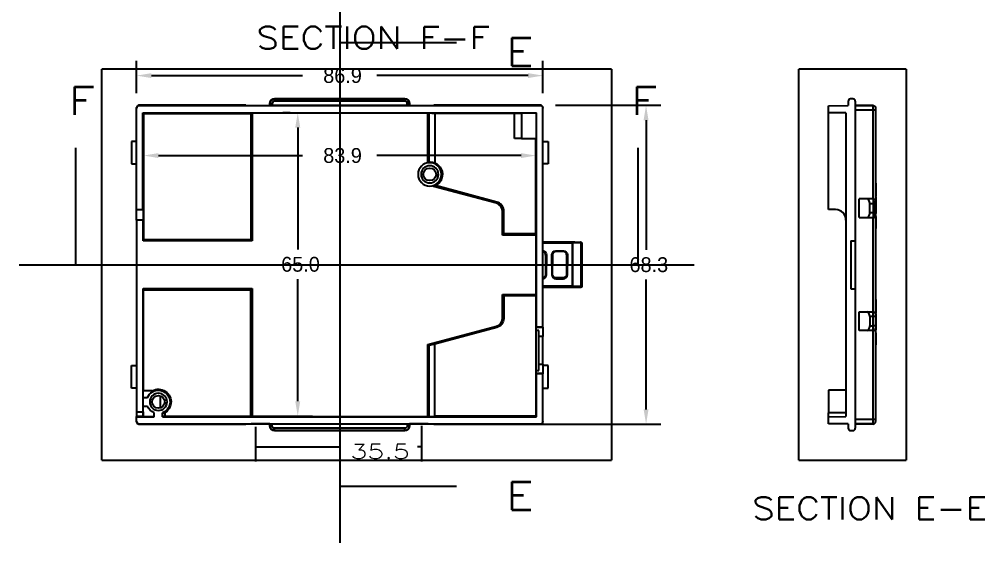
# Model space of a CAD drawing. Header units: inches. Extents: x 0 to 1189, y 0 to 841.
# Drawn here: x 686 to 892.5, y 575.8 to 687.9 of the extents above; entities that cross this region are included whole.
import ezdxf
from ezdxf.lldxf.tags import DXFTag

# ---------------------------------------------------------------- set-up
doc = ezdxf.new("R2010")
doc.units = ezdxf.units.IN
doc.header["$MEASUREMENT"] = 0
doc.layers.add('1', color=7, linetype='Continuous', true_color=0xffffff)
doc.styles.add('blockfont', font='simplex.shx', dxfattribs={"bigfont": 'bigfont'})
tags = doc.linetypes.add('PHANTOM', pattern=[2.5, 1.25, -0.25, 0.25, -0.25, 0.25, -0.25]).pattern_tags.tags
tags[14:15] = [DXFTag(74, 4), DXFTag(75, 0), DXFTag(340, '0'), DXFTag(46, 0.0), DXFTag(50, 0.0), DXFTag(44, 0.0), DXFTag(45, 0.0)]
tags[12:13] = [DXFTag(74, 4), DXFTag(75, 0), DXFTag(340, '0'), DXFTag(46, 0.0), DXFTag(50, 0.0), DXFTag(44, 0.0), DXFTag(45, 0.0)]
tags[10:11] = [DXFTag(74, 4), DXFTag(75, 0), DXFTag(340, '0'), DXFTag(46, 0.0), DXFTag(50, 0.0), DXFTag(44, 0.0), DXFTag(45, 0.0)]
tags[8:9] = [DXFTag(74, 4), DXFTag(75, 0), DXFTag(340, '0'), DXFTag(46, 0.0), DXFTag(50, 0.0), DXFTag(44, 0.0), DXFTag(45, 0.0)]
tags[6:7] = [DXFTag(74, 4), DXFTag(75, 0), DXFTag(340, '0'), DXFTag(46, 0.0), DXFTag(50, 0.0), DXFTag(44, 0.0), DXFTag(45, 0.0)]
tags[4:5] = [DXFTag(74, 4), DXFTag(75, 0), DXFTag(340, '0'), DXFTag(46, 0.0), DXFTag(50, 0.0), DXFTag(44, 0.0), DXFTag(45, 0.0)]
doc.dimstyles.get("Standard").update_dxf_attribs({"dimtxt": 0.18, "dimasz": 0.18, "dimexe": 0.18, "dimexo": 0.0625, "dimgap": 0.09, "dimtad": 0, "dimtih": 1, "dimtoh": 1, "dimdec": 4, "dimzin": 0, "dimdsep": 46, "dimtxsty": 'Standard', "dimcen": 0.09, "dimadec": 0, "dimazin": 0, "dimtfac": 1, "dimtdec": 4, "dimtofl": 0, "dimtmove": 0, "dimatfit": 3, "dimfxl": 0, "dimtolj": 1, "dimtzin": 0, "dimarcsym": 0})

# ---------------------------------------------------------------- blocks, each defined once
blk = doc.blocks.new('*D33')
at = {"layer": '1', "color": 7, "lineweight": -2}
for p, q in [((712.58, 657.41), (712.58, 661.88)), ((796.48, 660.29), (796.48, 661.88)), ((715.75, 658.7), (746.59, 658.7)), ((793.3, 658.7), (762.46, 658.7))]:
    blk.add_line(p, q, dxfattribs=at)
at = {"layer": '1', "color": 7}
for points in [[(715.75, 659.23), (715.75, 658.17), (712.58, 658.7)], [(793.3, 659.23), (793.3, 658.17), (796.48, 658.7)]]:
    blk.add_solid(points, dxfattribs=at)
at = {"layer": 'Defpoints', "color": 0}
for p in [(796.48, 658.7), (796.48, 658.7), (712.58, 655.82)]:
    blk.add_point(p, dxfattribs=at)
at = {"layer": '1', "color": 7, "insert": (754.53, 658.7), "char_height": 3.175, "attachment_point": 5}
blk.add_mtext('\\A1; 83.9 ', dxfattribs=at)
blk = doc.blocks.new('*D34')
at = {"layer": '1', "color": 7, "lineweight": -2}
for p, q in [((711.08, 672.03), (711.08, 678.99)), ((797.98, 672.03), (797.98, 678.99)), ((714.25, 675.82), (746.59, 675.82)), ((794.8, 675.82), (762.46, 675.82))]:
    blk.add_line(p, q, dxfattribs=at)
at = {"layer": '1', "color": 7}
for points in [[(714.25, 676.35), (714.25, 675.29), (711.08, 675.82)], [(794.8, 676.35), (794.8, 675.29), (797.98, 675.82)]]:
    blk.add_solid(points, dxfattribs=at)
at = {"layer": 'Defpoints', "color": 0}
for p in [(797.98, 675.82), (711.08, 670.45), (797.98, 670.45)]:
    blk.add_point(p, dxfattribs=at)
at = {"layer": '1', "color": 7, "insert": (754.53, 675.82), "char_height": 3.175, "attachment_point": 5}
blk.add_mtext('\\A1; 86.9 ', dxfattribs=at)
blk = doc.blocks.new('*D36')
at = {"layer": '1', "color": 7, "lineweight": -2}
for p, q in [((743.95, 667.88), (742.36, 667.88)), ((745.54, 664.71), (745.54, 638.58)), ((745.54, 606.11), (745.54, 632.23)), ((729.48, 602.93), (748.71, 602.93))]:
    blk.add_line(p, q, dxfattribs=at)
at = {"layer": '1', "color": 7}
for points in [[(745.01, 664.71), (746.07, 664.71), (745.54, 667.88)], [(745.01, 606.11), (746.07, 606.11), (745.54, 602.93)]]:
    blk.add_solid(points, dxfattribs=at)
at = {"layer": 'Defpoints', "color": 0}
for p in [(745.54, 667.88), (745.54, 667.88), (727.89, 602.93)]:
    blk.add_point(p, dxfattribs=at)
at = {"layer": '1', "color": 7, "insert": (745.54, 635.41), "char_height": 3.175, "attachment_point": 5}
blk.add_mtext('\\A1; 65.0 ', dxfattribs=at)
blk = doc.blocks.new('*D37')
at = {"layer": '1', "color": 7, "lineweight": -2}
for p, q in [((800.65, 669.46), (823.22, 669.46)), ((820.05, 666.28), (820.05, 638.51)), ((820.05, 604.38), (820.05, 632.16)), ((789.24, 601.21), (823.22, 601.21))]:
    blk.add_line(p, q, dxfattribs=at)
at = {"layer": '1', "color": 7}
for points in [[(819.52, 666.28), (820.58, 666.28), (820.05, 669.46)], [(819.52, 604.38), (820.58, 604.38), (820.05, 601.21)]]:
    blk.add_solid(points, dxfattribs=at)
at = {"layer": 'Defpoints', "color": 0}
for p in [(799.06, 669.46), (787.65, 601.21), (820.05, 601.21)]:
    blk.add_point(p, dxfattribs=at)
at = {"layer": '1', "color": 7, "insert": (820.05, 635.33), "char_height": 3.175, "attachment_point": 5}
blk.add_mtext('\\A1; 68.3 ', dxfattribs=at)

msp = doc.modelspace()

# ---------------------------------------------------------------- linework, layer by layer
at = {"layer": '1', "color": 43, "linetype": 'PHANTOM', "ltscale": 9.52}
msp.add_line((754.5273, 694.8326), (754.5273, 575.8326), dxfattribs=at)
at = {"layer": '1', "color": 43}
for p, q in [((779.5273, 682.8326), (754.5273, 682.8326)), ((697.9773, 660.3326), (697.9773, 635.3326)), ((818.3101, 660.3326), (818.3101, 635.3326)), ((779.5273, 587.8326), (754.5273, 587.8326))]:
    msp.add_line(p, q, dxfattribs=at)
at = {"layer": '1', "color": 251}
for p, q in [((812.6601, 677.1826), (703.6273, 677.1826)), ((703.6273, 593.4826), (703.6273, 677.1826)), ((812.6601, 677.1826), (812.6601, 593.4826)), ((875.6806, 677.1826), (852.7532, 677.1826)), ((852.7532, 593.4826), (852.7532, 677.1826)), ((875.6806, 677.1826), (875.6806, 593.4826)), ((703.6273, 593.4826), (812.6601, 593.4826)), ((852.7532, 593.4826), (875.6806, 593.4826))]:
    msp.add_line(p, q, dxfattribs=at)
at = {"layer": '1', "color": 163}
for p, q in [((734.4092, 669.4576), (711.5773, 669.4576)), ((711.5773, 669.4576), (711.5773, 669.3576)), ((797.4773, 669.3576), (711.5773, 669.3576)), ((734.4092, 669.4576), (735.6092, 669.412)), ((735.6092, 669.412), (739.5773, 669.412)), ((739.5773, 669.8326), (739.5773, 669.412)), ((739.5862, 669.8326), (739.5773, 669.8326)), ((739.5773, 669.412), (739.5862, 669.4067)), ((739.5862, 669.4067), (739.5862, 669.8326)), ((739.5862, 669.8326), (740.0861, 669.8326)), ((740.0861, 669.8326), (740.0861, 669.4015)), ((768.9685, 669.4015), (740.0861, 669.4015)), ((740.5773, 670.8237), (740.5773, 670.8326)), ((768.4773, 670.8326), (740.5773, 670.8326)), ((740.5773, 670.8237), (768.4773, 670.8237)), ((740.5773, 670.8237), (740.5773, 670.3238)), ((768.4773, 670.3238), (740.5773, 670.3238)), ((768.4773, 670.8237), (768.4773, 670.8326)), ((768.4773, 670.8237), (768.4773, 670.3238)), ((768.9685, 669.4015), (768.9685, 669.8326)), ((769.4684, 669.8326), (768.9685, 669.8326)), ((769.4684, 669.8326), (769.4773, 669.8326)), ((769.4684, 669.8326), (769.4684, 669.4067)), ((769.4684, 669.4067), (769.4773, 669.412)), ((769.4773, 669.412), (769.4773, 669.8326)), ((769.4773, 669.412), (773.0823, 669.412)), ((773.0823, 669.412), (773.4454, 669.412)), ((773.4454, 669.412), (774.6454, 669.4576)), ((797.4773, 669.4576), (774.6454, 669.4576)), ((797.4773, 669.3576), (797.4773, 669.4576)), ((859.1032, 669.3576), (863.3032, 669.4015)), ((859.1032, 667.8826), (859.1032, 669.3576)), ((863.3032, 670.3238), (863.3032, 669.4015)), ((864.3032, 670.8326), (863.7945, 670.8237)), ((864.8032, 670.3326), (864.8032, 640.4826)), ((864.8032, 669.412), (868.6532, 669.412)), ((868.6532, 669.4576), (864.8033, 669.4172)), ((711.0773, 668.8575), (711.0773, 668.9575)), ((711.0773, 647.1826), (711.0773, 668.8575)), ((712.4273, 667.8826), (796.6273, 667.8826)), ((712.4273, 667.8826), (712.5757, 667.7342)), ((712.4273, 647.1826), (712.4273, 667.8826)), ((712.5757, 667.7342), (735.4783, 667.7342)), ((712.5757, 667.7342), (712.5757, 640.7326)), ((735.5578, 667.8137), (735.4783, 667.7342)), ((735.4783, 667.7342), (735.4783, 640.7326)), ((735.5578, 640.6928), (735.5578, 667.8137)), ((735.8078, 667.818), (735.8078, 640.4428)), ((735.8078, 667.818), (773.3599, 667.818)), ((773.3599, 657.3501), (773.3599, 667.818)), ((773.6009, 667.8148), (773.6009, 657.3768)), ((773.6009, 667.8148), (774.8744, 667.7342)), ((774.8744, 667.7342), (774.8744, 657.1496)), ((791.9273, 667.7342), (774.8744, 667.7342)), ((791.9273, 662.3326), (791.9273, 667.7866)), ((793.4273, 667.8127), (793.4273, 662.3326)), ((796.5575, 667.8127), (793.4273, 667.8127)), ((796.6273, 667.8826), (796.5575, 667.8127)), ((796.5575, 667.8127), (796.5575, 662.3326)), ((796.6273, 621.9826), (796.6273, 667.8826)), ((797.9773, 668.9575), (797.9773, 668.8575)), ((797.9773, 621.9826), (797.9773, 668.8575)), ((859.1032, 647.1826), (859.1032, 667.8826)), ((862.8032, 667.818), (859.1032, 667.8826)), ((862.8032, 667.818), (862.8032, 602.8471)), ((868.6619, 668.412), (864.8032, 668.412)), ((869.1532, 668.412), (868.6619, 668.412)), ((868.6619, 649.4325), (868.6619, 668.412)), ((869.1532, 668.912), (869.1532, 668.412)), ((869.1532, 668.412), (869.1532, 648.9326)), ((711.0773, 661.7326), (709.9773, 661.7326)), ((709.9773, 661.7326), (709.9773, 656.9326)), ((793.4273, 662.3326), (791.9273, 662.3326)), ((793.4273, 662.3326), (796.5575, 662.3326)), ((796.479, 641.9576), (796.479, 662.3326)), ((797.9773, 661.7326), (799.0773, 661.7326)), ((799.0773, 661.7326), (799.0773, 656.9326)), ((709.9773, 656.9326), (711.0773, 656.9326)), ((799.0773, 656.9326), (797.9773, 656.9326)), ((869.1532, 652.773), (869.3032, 652.773)), ((869.3032, 651.7122), (869.3032, 652.773)), ((788.0456, 648.4817), (774.564, 652.0997)), ((774.9559, 652.2533), (788.1104, 648.7231)), ((788.1207, 648.7615), (775.0095, 652.2801)), ((869.1532, 651.7122), (869.3032, 651.7122)), ((869.1532, 650.9928), (869.3032, 650.9928)), ((869.3032, 650.9928), (869.3032, 651.7122)), ((869.3032, 649.932), (869.3032, 650.9928)), ((788.0456, 648.4817), (788.1104, 648.7231)), ((788.1207, 648.7615), (788.1104, 648.7231)), ((867.2414, 649.4326), (865.6435, 649.4326)), ((865.6435, 645.4326), (865.6435, 649.4326)), ((868.6532, 649.4326), (867.2414, 649.4326)), ((868.6532, 649.4326), (868.6532, 648.4326)), ((869.1532, 649.932), (869.3032, 649.932)), ((869.322, 649.7128), (869.1532, 649.7128)), ((869.1532, 649.2464), (869.3032, 649.2464)), ((869.1532, 648.4326), (869.1532, 648.9326)), ((869.3032, 649.3012), (869.3032, 649.318)), ((869.3032, 646.2789), (869.3032, 649.2464)), ((711.0773, 647.1826), (711.0773, 647.1566)), ((711.0773, 647.1826), (712.4273, 647.1826)), ((711.0773, 644.9069), (711.0773, 647.1566)), ((711.0773, 647.1566), (712.4533, 647.1566)), ((712.4533, 647.1566), (712.4273, 647.1826)), ((789.3126, 646.8298), (789.5626, 646.8298)), ((789.3126, 641.6678), (789.3126, 646.8298)), ((789.6023, 646.8298), (789.5626, 646.8298)), ((789.5626, 646.8298), (789.5626, 641.9178)), ((789.6023, 641.9576), (789.6023, 646.8298)), ((860.5925, 647.1566), (859.1032, 647.1826)), ((867.9032, 648.4326), (868.6532, 648.4326)), ((867.9032, 646.4326), (867.9032, 648.4326)), ((868.6532, 646.4326), (867.9032, 646.4326)), ((869.1532, 648.4326), (868.6532, 648.4326)), ((868.6532, 648.4326), (868.6532, 646.4326)), ((868.6532, 646.4326), (868.6532, 645.4326)), ((869.1532, 646.4326), (868.6532, 646.4326)), ((869.1532, 646.4326), (869.1532, 648.4326)), ((869.1532, 645.9326), (869.1532, 646.4326)), ((711.0773, 644.9069), (711.0773, 603.8298)), ((712.4919, 644.9069), (711.0773, 644.9069)), ((712.4919, 640.4428), (712.4919, 644.9069)), ((865.6435, 645.4326), (867.2414, 645.4326)), ((867.2414, 645.4326), (868.6532, 645.4326)), ((868.6619, 625.2325), (868.6619, 645.4326)), ((869.1532, 646.2789), (869.322, 646.2789)), ((869.1532, 646.2471), (869.3032, 646.2471)), ((869.1532, 645.9326), (869.1532, 624.7326)), ((869.1532, 645.686), (869.3032, 645.686)), ((869.1532, 644.968), (869.3032, 644.968)), ((869.3032, 644.968), (869.3032, 645.686)), ((869.1532, 643.0586), (869.3032, 643.0586)), ((869.1532, 642.9378), (869.322, 642.9378)), ((735.8078, 640.4428), (712.4919, 640.4428)), ((712.4962, 640.6928), (712.5757, 640.7326)), ((712.4962, 640.6928), (735.5578, 640.6928)), ((712.5757, 640.7326), (735.4783, 640.7326)), ((735.4783, 640.7326), (735.5578, 640.6928)), ((735.8078, 640.4428), (735.5578, 640.6928)), ((789.3126, 641.6678), (789.5626, 641.9178)), ((796.5627, 641.6678), (789.3126, 641.6678)), ((789.6023, 641.9576), (789.5626, 641.9178)), ((789.5626, 641.9178), (796.5584, 641.9178)), ((796.479, 641.9576), (789.6023, 641.9576)), ((796.479, 641.9576), (796.5584, 641.9178)), ((796.5627, 628.9973), (796.5627, 641.6678)), ((863.8532, 640.4826), (864.8032, 640.4826)), ((863.8532, 640.4826), (863.8532, 630.1826)), ((864.8032, 640.4826), (864.8032, 630.1826)), ((712.4919, 606.8826), (712.4919, 630.2223)), ((712.4919, 630.2223), (735.8078, 630.2223)), ((735.5578, 629.9723), (712.4962, 629.9723)), ((712.5757, 629.9326), (712.4962, 629.9723)), ((712.5757, 629.9326), (735.4783, 629.9326)), ((712.5757, 608.3326), (712.5757, 629.9326)), ((735.5578, 629.9723), (735.4783, 629.9326)), ((735.4783, 602.9309), (735.4783, 629.9326)), ((735.8078, 630.2223), (735.5578, 629.9723)), ((735.5578, 602.8514), (735.5578, 629.9723)), ((735.8078, 630.2223), (735.8078, 602.8471)), ((863.8532, 630.1826), (864.8032, 630.1826)), ((864.8032, 630.1826), (864.8032, 600.3326)), ((789.3126, 628.9973), (789.5626, 628.7473)), ((789.3126, 623.8353), (789.3126, 628.9973)), ((789.3126, 628.9973), (796.5627, 628.9973)), ((789.5626, 628.7473), (789.6023, 628.7076)), ((789.5626, 628.7473), (789.5626, 623.8353)), ((796.5584, 628.7473), (789.5626, 628.7473)), ((789.6023, 628.7076), (789.6023, 623.8353)), ((796.479, 628.7076), (789.6023, 628.7076)), ((796.5584, 628.7473), (796.479, 628.7076)), ((796.479, 628.7076), (796.479, 602.9309)), ((869.1532, 627.873), (869.3032, 627.873)), ((869.3032, 626.8122), (869.3032, 627.873)), ((869.1532, 626.8122), (869.3032, 626.8122)), ((869.1532, 626.0928), (869.3032, 626.0928)), ((869.3032, 626.0928), (869.3032, 626.8122)), ((869.3032, 625.032), (869.3032, 626.0928)), ((789.3126, 623.8353), (789.5626, 623.8353)), ((789.5626, 623.8353), (789.6023, 623.8353)), ((865.6435, 625.2326), (867.2414, 625.2326)), ((865.6435, 621.2326), (865.6435, 625.2326)), ((867.2414, 625.2326), (868.6532, 625.2326)), ((867.9032, 624.2326), (867.9032, 622.2326)), ((868.6532, 624.2326), (867.9032, 624.2326)), ((868.6532, 624.2326), (868.6532, 625.2326)), ((869.1532, 624.2326), (868.6532, 624.2326)), ((868.6532, 622.2326), (868.6532, 624.2326)), ((869.1532, 625.032), (869.3032, 625.032)), ((869.322, 624.8128), (869.1532, 624.8128)), ((869.1532, 624.7326), (869.1532, 624.2326)), ((869.1532, 624.3464), (869.3032, 624.3464)), ((869.1532, 624.2326), (869.1532, 622.2326)), ((869.3032, 624.4012), (869.3032, 624.418)), ((869.3032, 621.3789), (869.3032, 624.3464)), ((773.3599, 618.2423), (788.0456, 622.1835)), ((788.1104, 621.942), (773.6187, 618.0529)), ((788.1207, 621.9036), (774.8744, 618.3488)), ((788.0456, 622.1835), (788.1104, 621.942)), ((788.1104, 621.942), (788.1207, 621.9036)), ((796.5822, 621.9374), (796.6273, 621.9826)), ((796.5822, 621.9374), (797.9773, 621.9374)), ((797.9773, 621.9826), (796.6273, 621.9826)), ((797.9773, 621.9826), (797.9773, 621.9374)), ((797.9773, 621.9374), (797.9773, 619.9377)), ((867.9032, 622.2326), (868.6532, 622.2326)), ((869.1532, 622.2326), (868.6532, 622.2326)), ((868.6532, 621.2326), (868.6532, 622.2326)), ((869.1532, 622.2326), (869.1532, 621.7326)), ((869.1532, 621.7326), (869.1532, 602.2531)), ((797.0773, 621.2606), (796.5566, 621.2606)), ((796.5566, 612.7045), (796.5566, 621.2606)), ((797.0773, 612.7045), (797.0773, 621.2606)), ((797.9773, 619.9377), (797.0773, 619.9377)), ((797.9773, 614.0274), (797.9773, 619.9377)), ((867.2414, 621.2326), (865.6435, 621.2326)), ((868.6532, 621.2326), (867.2414, 621.2326)), ((868.6619, 602.2531), (868.6619, 621.2326)), ((869.1532, 621.3789), (869.322, 621.3789)), ((869.1532, 621.3471), (869.3032, 621.3471)), ((869.1532, 620.786), (869.3032, 620.786)), ((869.1532, 620.068), (869.3032, 620.068)), ((869.3032, 620.068), (869.3032, 620.786)), ((773.3599, 618.2423), (773.6009, 618.0575)), ((773.3599, 602.8471), (773.3599, 618.2423)), ((773.6009, 618.0575), (773.6009, 602.8503)), ((774.8744, 618.3488), (773.6187, 618.0529)), ((774.8744, 602.9309), (774.8744, 618.3488)), ((869.1532, 618.1586), (869.3032, 618.1586)), ((869.1532, 618.0378), (869.322, 618.0378)), ((709.9773, 613.7326), (711.0773, 613.7326)), ((709.9773, 608.9326), (709.9773, 613.7326)), ((797.0773, 614.0274), (797.9773, 614.0274)), ((797.9773, 614.0274), (797.9773, 612.0277)), ((799.0773, 613.7326), (797.9773, 613.7326)), ((799.0773, 608.9326), (799.0773, 613.7326)), ((796.5566, 612.7045), (797.0773, 612.7045)), ((797.9773, 612.0277), (796.5822, 612.0277)), ((796.6273, 611.9826), (796.5822, 612.0277)), ((797.9773, 611.9826), (796.6273, 611.9826)), ((796.6273, 602.7826), (796.6273, 611.9826)), ((797.9773, 612.0277), (797.9773, 611.9826)), ((797.9773, 601.8076), (797.9773, 611.9826)), ((711.0773, 608.9326), (709.9773, 608.9326)), ((714.3978, 608.3326), (712.4971, 608.3326)), ((712.4971, 606.8826), (712.4971, 608.3326)), ((716.1273, 607.2719), (716.1273, 604.6932)), ((797.9773, 608.9326), (799.0773, 608.9326)), ((859.1032, 608.4826), (859.1032, 603.6502)), ((862.8031, 608.4826), (859.1032, 608.4826)), ((712.4919, 605.0826), (712.4919, 606.8826)), ((712.4919, 606.8826), (713.3949, 606.8826)), ((712.4919, 603.8298), (712.4919, 605.0826)), ((712.4919, 605.0826), (713.3949, 605.0826)), ((712.4971, 602.8524), (712.4971, 605.0826)), ((711.0773, 604.8298), (711.0773, 602.83)), ((711.0773, 603.8298), (712.4919, 603.8298)), ((714.8273, 602.7826), (714.8273, 603.6502)), ((716.6273, 602.7826), (716.6273, 603.6502)), ((717.1273, 603.6739), (717.1273, 602.8786)), ((859.1032, 602.7826), (859.1032, 603.6502)), ((862.8031, 603.6502), (859.1032, 603.6502)), ((711.0773, 602.7826), (711.0773, 602.83)), ((712.4748, 602.83), (711.0773, 602.83)), ((711.0773, 601.8076), (711.0773, 602.7826)), ((711.0773, 602.7826), (714.8273, 602.7826)), ((711.0773, 601.7076), (711.0773, 601.8076)), ((711.5773, 601.3076), (797.4773, 601.3076)), ((711.5773, 601.3076), (711.5773, 601.2076)), ((711.5773, 601.2076), (734.4092, 601.2076)), ((712.4748, 602.83), (712.4971, 602.8524)), ((712.4971, 602.8524), (714.8273, 602.8524)), ((716.6273, 602.7826), (796.6273, 602.7826)), ((717.1273, 602.9309), (735.4783, 602.9309)), ((735.6092, 601.2531), (734.4092, 601.2076)), ((735.5578, 602.8514), (735.4783, 602.9309)), ((739.5773, 601.2531), (735.6092, 601.2531)), ((735.8078, 602.8471), (773.3599, 602.8471)), ((739.5862, 601.2584), (739.5773, 601.2531)), ((739.5773, 600.8326), (739.5773, 601.2531)), ((739.5862, 601.2584), (739.5862, 600.8326)), ((740.0861, 600.8326), (740.0861, 601.2636)), ((740.0861, 601.2636), (768.9685, 601.2636)), ((768.9685, 601.2636), (768.9685, 600.8326)), ((769.4684, 600.8326), (769.4684, 601.2584)), ((769.4773, 601.2531), (769.4684, 601.2584)), ((769.4773, 601.2531), (769.4773, 600.8326)), ((773.0823, 601.2531), (769.4773, 601.2531)), ((773.4454, 601.2531), (773.0823, 601.2531)), ((774.6454, 601.2076), (773.4454, 601.2531)), ((773.6009, 602.8503), (774.8744, 602.9309)), ((774.6454, 601.2076), (797.4773, 601.2076)), ((796.479, 602.9309), (774.8744, 602.9309)), ((796.6273, 602.7826), (796.479, 602.9309)), ((797.4773, 601.2076), (797.4773, 601.3076)), ((797.9773, 601.8076), (797.9773, 601.7076)), ((859.1032, 602.7826), (862.8032, 602.8471)), ((859.1032, 601.3076), (859.1032, 602.7826)), ((863.3032, 601.2636), (859.1032, 601.3076)), ((863.3032, 601.2636), (863.3032, 600.3414)), ((864.8032, 602.2531), (868.6619, 602.2531)), ((868.6532, 601.2531), (864.8032, 601.2531)), ((864.8033, 601.2479), (868.6532, 601.2076)), ((868.6532, 601.2531), (868.6532, 601.2076)), ((868.6619, 602.2531), (869.1532, 602.2531)), ((869.1532, 602.2531), (869.1532, 601.7531)), ((739.5862, 600.8326), (739.5773, 600.8326)), ((739.5862, 600.8326), (740.0861, 600.8326)), ((740.5773, 599.8414), (740.5773, 600.3414)), ((768.4773, 600.3414), (740.5773, 600.3414)), ((740.5773, 599.8414), (740.5773, 599.8326)), ((740.5773, 599.8414), (768.4773, 599.8414)), ((768.4773, 599.8326), (740.5773, 599.8326)), ((768.4773, 599.8414), (768.4773, 600.3414)), ((768.4773, 599.8414), (768.4773, 599.8326)), ((769.4684, 600.8326), (768.9685, 600.8326)), ((769.4684, 600.8326), (769.4773, 600.8326)), ((863.7945, 599.8414), (864.3032, 599.8326))]:
    msp.add_line(p, q, dxfattribs=at)
at = {"layer": '1', "color": 252}
for p, q in [((797.9771, 640.0995), (804.2329, 640.0995)), ((804.2329, 639.9497), (797.9771, 639.9497)), ((804.8343, 640.1576), (797.9772, 640.1576)), ((800.7601, 638.3149), (802.3601, 638.3149)), ((800.7601, 638.1649), (800.7601, 638.3149)), ((800.7601, 638.1649), (800.7601, 638.1326)), ((802.3601, 638.1649), (800.7601, 638.1649)), ((802.3601, 638.1326), (800.7601, 638.1326)), ((802.3601, 638.1649), (802.3601, 638.3149)), ((802.3601, 638.1649), (802.3601, 638.1326)), ((804.2329, 640.0995), (804.8338, 640.1436)), ((804.2329, 640.0995), (804.2329, 639.9497)), ((804.2329, 639.9497), (804.2329, 630.7154)), ((804.3549, 639.9497), (804.2329, 639.9497)), ((804.9503, 639.9934), (804.3549, 639.9497)), ((804.3549, 630.7154), (804.3549, 639.9497)), ((804.8338, 640.1436), (804.8343, 640.1576)), ((804.8343, 640.1576), (806.0486, 640.1576)), ((804.8374, 640.1428), (805.8923, 640.1428)), ((806.0601, 639.9934), (804.9503, 639.9934)), ((806.0486, 640.1576), (806.0478, 640.1375)), ((806.0478, 640.1375), (806.0479, 640.1375)), ((806.1601, 640.1576), (806.0486, 640.1576)), ((806.0585, 640.1376), (806.1403, 640.1376)), ((806.0585, 640.0127), (806.0585, 640.1376)), ((806.1403, 640.0127), (806.0585, 640.0127)), ((806.0601, 639.9934), (806.0601, 630.6717)), ((806.1403, 640.1376), (806.1603, 640.1576)), ((806.1403, 640.0127), (806.1403, 640.1376)), ((806.1415, 640.0127), (806.1477, 640.1374)), ((806.1415, 635.3326), (806.1415, 640.0127)), ((806.1603, 640.1576), (806.1601, 640.1576)), ((806.3101, 640.0078), (806.2913, 639.989)), ((806.2913, 639.989), (806.2913, 635.3326)), ((806.3101, 640.0076), (806.3101, 640.0078)), ((806.3101, 640.0076), (806.3101, 630.6575)), ((798.5924, 637.436), (798.5601, 637.4036)), ((798.5601, 637.4036), (798.5601, 633.2615)), ((798.5924, 635.3326), (798.5924, 637.436)), ((798.5924, 637.436), (798.7424, 637.436)), ((798.7424, 637.436), (798.7424, 635.3326)), ((799.8778, 635.3326), (799.8778, 637.4326)), ((800.0277, 637.4326), (799.8778, 637.4326)), ((800.0277, 637.4326), (800.0601, 637.4326)), ((800.0277, 637.4326), (800.0277, 635.3326)), ((800.0601, 633.2326), (800.0601, 637.4326)), ((803.0601, 637.4326), (803.0601, 633.2326)), ((803.0924, 637.4326), (803.0601, 637.4326)), ((803.0924, 637.4326), (803.2424, 637.4326)), ((803.0924, 635.3326), (803.0924, 637.4326)), ((803.2424, 637.4326), (803.2424, 635.3326)), ((798.7424, 635.3326), (798.5924, 635.3326)), ((798.5924, 635.3326), (798.5924, 633.2291)), ((798.7424, 633.2291), (798.7424, 635.3326)), ((799.8778, 635.3326), (799.8778, 633.2326)), ((800.0277, 635.3326), (799.8778, 635.3326)), ((800.0277, 633.2326), (800.0277, 635.3326)), ((803.0924, 635.3326), (803.0924, 633.2326)), ((803.2424, 635.3326), (803.0924, 635.3326)), ((803.2424, 633.2326), (803.2424, 635.3326)), ((806.1415, 635.3326), (806.1415, 630.6524)), ((806.2913, 635.3326), (806.1415, 635.3326)), ((806.2913, 630.6761), (806.2913, 635.3326)), ((798.5924, 633.2291), (798.5601, 633.2615)), ((798.5924, 633.2291), (798.7424, 633.2291)), ((800.0277, 633.2326), (799.8778, 633.2326)), ((800.0277, 633.2326), (800.0601, 633.2326)), ((802.3601, 632.5326), (800.7601, 632.5326)), ((800.7601, 632.5002), (800.7601, 632.5326)), ((802.3601, 632.5002), (800.7601, 632.5002)), ((800.7601, 632.5002), (800.7601, 632.3502)), ((800.7601, 632.3502), (802.3601, 632.3502)), ((802.3601, 632.5002), (802.3601, 632.5326)), ((802.3601, 632.5002), (802.3601, 632.3502)), ((803.0924, 633.2326), (803.0601, 633.2326)), ((803.0924, 633.2326), (803.2424, 633.2326)), ((804.2329, 630.7154), (797.9771, 630.7154)), ((797.9771, 630.5656), (804.2329, 630.5656)), ((804.8343, 630.5076), (797.9772, 630.5076)), ((804.2329, 630.5656), (804.2329, 630.7154)), ((804.3549, 630.7154), (804.2329, 630.7154)), ((804.2329, 630.5656), (804.8338, 630.5215)), ((804.9503, 630.6717), (804.3549, 630.7154)), ((804.8338, 630.5215), (804.8343, 630.5076)), ((804.8343, 630.5076), (806.0486, 630.5076)), ((804.8374, 630.5223), (805.8923, 630.5223)), ((806.0601, 630.6717), (804.9503, 630.6717)), ((806.0486, 630.5076), (806.0478, 630.5276)), ((806.0478, 630.5276), (806.0479, 630.5276)), ((806.1601, 630.5076), (806.0486, 630.5076)), ((806.0585, 630.6524), (806.0585, 630.5275)), ((806.1403, 630.6524), (806.0585, 630.6524)), ((806.0585, 630.5275), (806.1403, 630.5275)), ((806.1403, 630.6524), (806.1403, 630.5275)), ((806.1403, 630.5275), (806.1603, 630.5076)), ((806.1415, 630.6524), (806.1477, 630.5278)), ((806.1603, 630.5076), (806.1601, 630.5076)), ((806.3101, 630.6573), (806.2913, 630.6761)), ((806.3101, 630.6575), (806.3101, 630.6573))]:
    msp.add_line(p, q, dxfattribs=at)
at = {"layer": '1', "color": 43, "linetype": 'PHANTOM', "ltscale": 11.546623}
msp.add_line((685.9773, 635.3326), (830.3101, 635.3326), dxfattribs=at)
at = {"layer": '1', "color": 7}
for p, q in [((736.5273, 600.6656), (736.5273, 593.2019)), ((772.0273, 600.8156), (772.0273, 593.2019)), ((736.5273, 596.3769), (754.432, 596.3769)), ((772.0273, 596.3769), (771.1272, 596.3769))]:
    msp.add_line(p, q, dxfattribs=at)
at = {"layer": '1', "color": 163, "extrusion": (0, 0, -1)}
for centre, radius in [((-773.7773, 654.6826), 2.5), ((-773.7773, 654.6826), 1.85), ((-715.7273, 605.9826), 1.85)]:
    msp.add_circle(centre, radius, dxfattribs=at)
at = {"layer": '1', "color": 163}
for centre in [(773.7773, 654.6826), (715.7273, 605.9826)]:
    msp.add_circle(centre, 1.35, dxfattribs=at)
for centre, radius, start, end in [((740.5773, 669.8326), 1, 90, 180), ((740.5773, 669.8326), 0.4912, 90, 180), ((768.4773, 669.8326), 1, 0, 90), ((768.4773, 669.8326), 0.4912, 0, 90), ((863.8032, 670.3238), 0.5, 91, 180), ((864.3032, 670.3326), 0.5, 0, 90), ((787.6023, 646.8298), 1.7103, 0, 74.977673), ((787.6023, 646.8298), 2, 0, 74.977673), ((860.5532, 644.9069), 2.25, 0, 89), ((868.6532, 645.9326), 0.5, 270, 0), ((787.6023, 623.8353), 1.7103, 285.022327, 0), ((868.6532, 621.7326), 0.5, 270, 0), ((868.6532, 601.7531), 0.5, 270, 0), ((740.5773, 600.8326), 0.9911, 180, 270), ((768.4773, 600.8326), 0.9911, 270, 0), ((863.8032, 600.3414), 0.5, 180, 269), ((864.3032, 600.3326), 0.5, 270, 0)]:
    msp.add_arc(centre, radius, start, end, dxfattribs=at)
at = {"layer": '1', "color": 163, "extrusion": (0, 0, -1)}
for centre, radius, start, end in [((-740.5773, 669.8326), 0.9911, 0, 90), ((-768.4773, 669.8326), 0.9911, 90, 180), ((-868.6532, 668.912), 0.5, 90, 180), ((-773.7773, 654.6826), 2.7, 81.107003, 253.061443), ((-787.6023, 646.8298), 1.9603, 105.022327, 180), ((-868.6532, 648.9326), 0.5, 90, 180), ((-787.6023, 623.8353), 1.9603, 180, 254.977673), ((-787.6023, 623.8353), 2, 180, 254.977673), ((-868.6532, 624.7326), 0.5, 90, 180), ((-715.7273, 605.9826), 2.5, 21.100196, 248.899804), ((-715.7273, 605.9826), 2.7, 60.501707, 250.528779), ((-715.7273, 605.9826), 2.5, 291.100196, 338.899804), ((-740.5773, 600.8326), 1, 270, 0), ((-740.5773, 600.8326), 0.4912, 270, 0), ((-768.4773, 600.8326), 1, 180, 270), ((-768.4773, 600.8326), 0.4912, 180, 270)]:
    msp.add_arc(centre, radius, start, end, dxfattribs=at)
at = {"layer": '1', "color": 252, "extrusion": (0, 0, -1)}
for centre, radius, start, end in [((-800.7601, 637.4326), 0.8823, 360, 90), ((-802.3601, 637.4326), 0.8823, 90, 180), ((-800.7601, 633.2326), 0.7323, 270, 0), ((-800.7601, 633.2326), 0.7, 270, 0), ((-802.3601, 633.2326), 0.7, 180, 270), ((-802.3601, 633.2326), 0.7323, 180, 270)]:
    msp.add_arc(centre, radius, start, end, dxfattribs=at)
at = {"layer": '1', "color": 252}
for centre, radius, start, end in [((800.7601, 637.4326), 0.7323, 90, 180), ((800.7601, 637.4326), 0.7, 90, 180), ((802.3601, 637.4326), 0.7323, 0, 90), ((802.3601, 637.4326), 0.7, 0, 90), ((800.7601, 633.2326), 0.8823, 180, 270), ((802.3601, 633.2326), 0.8823, 270, 0)]:
    msp.add_arc(centre, radius, start, end, dxfattribs=at)
at = {"layer": '1', "color": 163}
for centre, major_axis, ratio, start_param, end_param in [((711.5773, 668.9575), (0, 0.5), 0.99994518, 0, 1.57079633), ((711.5773, 668.8575), (0, 0.5), 0.99994518, 0, 1.57079633), ((797.4773, 668.9575), (0, -0.5), 0.99994518, 1.57079633, 3.14159265), ((797.4773, 668.8575), (0, -0.5), 0.99994518, 1.57079633, 3.14159265), ((867.2414, 648.4326), (0, -1), 0.66176471, 1.57079633, 3.14159265), ((867.2414, 646.4326), (0, -1), 0.66176471, 0, 1.57079633), ((867.2414, 624.2326), (0, -1), 0.66176471, 1.57079633, 3.14159265), ((867.2414, 622.2326), (0, -1), 0.66176471, 0, 1.57079633), ((711.5773, 601.8076), (0, 0.5), 0.99994518, 1.57079633, 3.14159265), ((711.5773, 601.7076), (0, 0.5), 0.99994518, 1.57079633, 3.14159265), ((797.4773, 601.8076), (0, -0.5), 0.99994518, 0, 1.57079633), ((797.4773, 601.7076), (0, -0.5), 0.99994518, 0, 1.57079633)]:
    msp.add_ellipse(centre, major_axis=major_axis, ratio=ratio, start_param=start_param, end_param=end_param, dxfattribs=at)
at = {"layer": '1', "color": 163, "extrusion": (0, 0, -1)}
for centre, major_axis, ratio, start_param, end_param in [((740.0861, 669.4068), (0.5, 0), 0.0104712, 1.57079633, 3.12413936), ((768.9685, 669.4068), (0.5, 0), 0.0104712, 0.01745329, 1.57079633), ((735.8078, 667.8136), (0.25, 0), 0.01745506, 3.15904595, 4.71238898), ((773.3599, 667.8136), (0.25, 0), 0.01745506, 4.71238898, 6.01401781), ((793.4273, 667.7866), (1.5, 0), 0.01745506, 3.14159265, 4.71238898), ((712.4526, 644.9069), (0, -2.25), 0.01745506, 3.15904595, 4.71238898), ((712.4963, 640.4428), (0, -0.25), 0.01745506, 1.57079633, 3.13286601), ((735.5577, 640.4508), (0, -0.2421), 0.01773841, 3.15046113, 3.15932881), ((796.5584, 641.6678), (0, -0.25), 0.01745506, 3.1503193, 4.71238898), ((712.4963, 630.2223), (0, -0.25), 0.01745506, 0.00872665, 1.57079633), ((735.5577, 630.2311), (0, -0.2588), 0.01715427, 6.26603365, 6.27460921), ((796.5584, 628.9973), (0, -0.25), 0.01745506, 4.71238898, 6.27445866), ((796.5828, 619.9377), (0, -2), 0.01745506, 2.29353058, 3.12413936), ((773.6193, 618.3119), (-0.0053, -0.2595), 0.26497682, 6.21512958, 6.47557041), ((796.5828, 614.0274), (0, -2), 0.01745506, 0.01745329, 0.84806208), ((712.4744, 603.8298), (0, -1), 0.01745506, 4.71238898, 6.26573201), ((715.6273, 602.8786), (1.5, 0), 0.01745506, 0, 0.84106867), ((735.8078, 602.8515), (0.25, 0), 0.01745506, 1.57079633, 3.12413936), ((740.0861, 601.2583), (0.5, 0), 0.0104712, 3.15904595, 4.71238898), ((768.9685, 601.2583), (0.5, 0), 0.0104712, 4.71238898, 6.26573201), ((773.3599, 602.8515), (0.25, 0), 0.01745506, 0.26916749, 1.57079633)]:
    msp.add_ellipse(centre, major_axis=major_axis, ratio=ratio, start_param=start_param, end_param=end_param, dxfattribs=at)
at = {"layer": '1', "color": 252, "extrusion": (0, 0, -1)}
for centre, major_axis, ratio, start_param, end_param in [((797.7923, 637.4357), (0.672, 0.672), 0.99969546, 5.69368667, 7.06843118), ((806.881, 640.144), (-2.0472, -0.0004), 0.00662116, 6.22368994, 6.28342988), ((804.8282, 639.9934), (0.0055, -0.1499), 0.81336432, 3.26154672, 4.74217875), ((805.8757, 639.9934), (-0.1843, 0), 0.81373347, 2.99433703, 3.01224059), ((805.8757, 639.9934), (-0.1843, 0), 0.81373347, 3.01224059, 3.14159265), ((806.1402, 639.9877), (0.1054, -0.1068), 0.99817891, 3.9218059, 3.97142554), ((806.16, 640.0075), (-0.1062, -0.1062), 0.99863094, 2.35756428, 3.92562103), ((797.76, 633.2617), (0.5659, -0.5659), 0.99969546, 5.49793944, 6.79359567), ((806.881, 630.5211), (2.0472, -0.0004), 0.00662116, 3.14134808, 3.20108795), ((804.8282, 630.6717), (-0.0055, -0.1499), 0.81336432, 4.68259921, 6.16323124), ((806.1402, 630.6774), (-0.0177, 0.0177), 0.99726469, 3.87600047, 3.92562129), ((806.1402, 630.6774), (-0.1055, -0.1067), 0.9981788, 5.45244085, 5.50206065), ((806.16, 630.6577), (0.1062, -0.1062), 0.99863094, 5.49915694, 7.06721368)]:
    msp.add_ellipse(centre, major_axis=major_axis, ratio=ratio, start_param=start_param, end_param=end_param, dxfattribs=at)
at = {"layer": '1', "color": 252}
for centre, major_axis, ratio, start_param, end_param in [((797.76, 637.4034), (0.5659, 0.5659), 0.99969546, 5.49793944, 6.79359567), ((804.2329, 639.9497), (0.011, -0.1496), 0.81299452, 1.51121679, 3.05158877), ((806.1402, 639.9877), (-0.0177, -0.0177), 0.99726469, 3.87600047, 3.92562129), ((797.7923, 633.2294), (0.672, -0.672), 0.99969546, 5.69368667, 7.06843118), ((804.2329, 630.7154), (0.011, 0.1496), 0.81299452, 3.23159654, 4.77196852), ((805.8757, 630.6717), (-0.1843, 0), 0.81373347, 2.99433703, 3.01224059), ((805.8757, 630.6717), (-0.1843, 0), 0.81373347, 3.01224059, 3.14159265)]:
    msp.add_ellipse(centre, major_axis=major_axis, ratio=ratio, start_param=start_param, end_param=end_param, dxfattribs=at)
at = {"layer": '1', "color": 163}
for points in [[(868.6619, 668.412), (868.6648, 668.9356), (868.6594, 669.412), (868.6532, 669.412)], [(868.6532, 601.2531), (868.6594, 601.2531), (868.6648, 601.7295), (868.6619, 602.2531)]]:
    msp.add_open_spline(points, degree=3, dxfattribs=at)
for points, knots in [([(869.3032, 649.2464), (869.3032, 649.5569), (869.3032, 649.722), (869.3032, 649.7151), (869.3032, 649.7105), (869.3032, 649.7059)], [0, 0, 0, 0, 0.99914155, 0.99914155, 1, 1, 1, 1]), ([(869.3032, 643.0586), (869.3032, 643.1387), (869.3032, 643.2398), (869.3032, 643.489), (869.3032, 643.6136), (869.3032, 643.9141), (869.3032, 644.1658), (869.3032, 644.6524), (869.3032, 644.8102), (869.3032, 644.968)], [0, 0, 0, 0, 0.25154386, 0.25154386, 0.50117122, 0.50117122, 0.83820873, 0.83820873, 1, 1, 1, 1]), ([(869.3032, 624.3464), (869.3032, 624.6569), (869.3032, 624.822), (869.3032, 624.8151), (869.3032, 624.8105), (869.3032, 624.8059)], [0, 0, 0, 0, 0.99914155, 0.99914155, 1, 1, 1, 1]), ([(869.3032, 618.1586), (869.3032, 618.2387), (869.3032, 618.3398), (869.3032, 618.589), (869.3032, 618.7136), (869.3032, 619.0141), (869.3032, 619.2658), (869.3032, 619.7524), (869.3032, 619.9102), (869.3032, 620.068)], [0, 0, 0, 0, 0.25154386, 0.25154386, 0.50117122, 0.50117122, 0.83820873, 0.83820873, 1, 1, 1, 1])]:
    msp.add_open_spline(points, degree=3, knots=knots, dxfattribs=at)
at = {"layer": '1', "color": 252}
for points, knots in [([(798.5924, 637.436), (798.5708, 637.5747), (798.5276, 637.8521), (798.2565, 638.1233), (798.0527, 638.1863), (797.9782, 638.2029)], [0, 0, 0, 0, 0.39210489, 0.78417153, 1, 1, 1, 1]), ([(805.8889, 640.1428), (805.8935, 640.1428), (805.8981, 640.1427), (805.9027, 640.1426), (805.9073, 640.1425), (805.923, 640.1423), (805.9371, 640.1421), (805.968, 640.1413), (805.9853, 640.1408), (806.018, 640.1393), (806.0322, 640.1385), (806.0451, 640.1377), (806.0497, 640.1374)], [0, 0, 0, 0, 0.01113876, 0.01113876, 0.12441439, 0.12441439, 0.4380204, 0.4380204, 0.77200749, 0.77200749, 0.99421015, 1, 1, 1, 1]), ([(806.0581, 640.0146), (806.0582, 640.0192), (806.0582, 640.0238), (806.0583, 640.0284), (806.0583, 640.033), (806.0584, 640.043), (806.0584, 640.0483), (806.0582, 640.06), (806.0581, 640.0664), (806.0575, 640.0847), (806.0568, 640.096), (806.055, 640.1148), (806.0538, 640.1225), (806.0515, 640.1316), (806.0508, 640.1367), (806.0462, 640.1384)], [0, 0, 0, 0, 0.0306303, 0.0306303, 0.12005176, 0.12005176, 0.20790121, 0.20790121, 0.31880628, 0.31880628, 0.54581865, 0.54581865, 0.77291191, 0.77291191, 1, 1, 1, 1]), ([(806.1415, 640.0127), (806.1805, 640.011), (806.2588, 640.0075), (806.2804, 639.9952), (806.2913, 639.989)], [0, 0, 0, 0, 0.49787004, 1, 1, 1, 1]), ([(806.1477, 640.1374), (806.1812, 640.1292), (806.2586, 640.1105), (806.2795, 640.033), (806.2913, 639.989)], [0, 0, 0, 0, 0.43216162, 1, 1, 1, 1]), ([(805.8889, 630.5223), (805.8935, 630.5224), (805.8981, 630.5224), (805.9027, 630.5225), (805.9073, 630.5226), (805.923, 630.5228), (805.9371, 630.5231), (805.968, 630.5238), (805.9853, 630.5243), (806.018, 630.5258), (806.0322, 630.5266), (806.0451, 630.5275), (806.0497, 630.5278)], [0, 0, 0, 0, 0.01113876, 0.01113876, 0.12441439, 0.12441439, 0.4380204, 0.4380204, 0.77200749, 0.77200749, 0.99421015, 1, 1, 1, 1]), ([(805.8923, 630.5223), (805.9374, 630.5326), (806.0142, 630.5501), (806.0452, 630.6206), (806.0581, 630.6497)], [0, 0, 0, 0, 0.58606536, 1, 1, 1, 1]), ([(806.0581, 630.6505), (806.0582, 630.6459), (806.0582, 630.6413), (806.0583, 630.6367), (806.0583, 630.6321), (806.0584, 630.6221), (806.0584, 630.6168), (806.0582, 630.6051), (806.0581, 630.5987), (806.0575, 630.5804), (806.0568, 630.5691), (806.055, 630.5503), (806.0538, 630.5426), (806.0515, 630.5335), (806.0508, 630.5284), (806.0462, 630.5268)], [0, 0, 0, 0, 0.0306303, 0.0306303, 0.12005176, 0.12005176, 0.20790121, 0.20790121, 0.31880628, 0.31880628, 0.54581865, 0.54581865, 0.77291191, 0.77291191, 1, 1, 1, 1]), ([(806.1415, 630.6524), (806.1807, 630.6541), (806.2593, 630.6576), (806.2806, 630.6699), (806.2913, 630.6761)], [0, 0, 0, 0, 0.49787777, 1, 1, 1, 1])]:
    msp.add_open_spline(points, degree=3, knots=knots, dxfattribs=at)
for points, degree in [([(805.8923, 640.1428), (806.0172, 640.1336), (806.0558, 640.0259), (806.0581, 640.0154)], 3), ([(806.0478, 640.1375), (806.0532, 640.1376), (806.0585, 640.1376)], 2), ([(806.0479, 640.1375), (806.0478, 640.1375), (806.0478, 640.1375), (806.0478, 640.1375)], 3), ([(798.5924, 633.2291), (798.5924, 632.858), (798.3283, 632.5388), (797.9807, 632.4523)], 3), ([(806.0479, 630.5276), (806.0478, 630.5276), (806.0478, 630.5276), (806.0478, 630.5276)], 3), ([(806.1477, 630.5278), (806.2263, 630.5318), (806.2905, 630.5981), (806.2913, 630.6761)], 3)]:
    msp.add_open_spline(points, degree=degree, dxfattribs=at)
msp.add_rational_spline([(806.0478, 630.5276), (806.0585, 630.5275)], [0.99999960402, 0.999999596766], degree=1, dxfattribs=at)

# ---------------------------------------------------------------- texts
at = {"layer": '1', "color": 7, "attachment_point": 7, "line_spacing_factor": 0.903614, "style": 'blockfont'}
for s, insert, char_height in [('\\W01.189;\\fsimplex.shx;SECTION \\H4.76;F-F\\H3.17;', (736.681, 681.5338), 4.7625), ('\\W01.216;\\fsimplex.shx;E', (790.0586, 677.8951), 6), ('\\W01.216;\\fsimplex.shx;F', (696.5086, 667.3951), 6), ('\\W01.216;\\fsimplex.shx;F', (816.8414, 667.3951), 6), ('\\W01.332;\\fsimplex.shx;35.5', (756.8132, 593.7641), 3.175), ('\\W01.216;\\fsimplex.shx;E', (790.0586, 582.8951), 6), ('\\W01.183;\\fsimplex.shx;SECTION \\H4.76;E-E\\H3.17;', (842.7542, 580.8322), 4.7625)]:
    msp.add_mtext(s, dxfattribs=dict(at, insert=insert, char_height=char_height))

# ---------------------------------------------------------------- dimensions: what is measured, and where the dimension line sits
at = {"layer": '1', "color": 7}
for base, p1, p2, picture, middle in [((797.9773, 675.8193), (711.0773, 670.445), (797.9773, 670.445), '*D34', (754.5273, 675.8193)), ((796.479, 658.7026), (712.5757, 655.8209), (796.479, 658.7026), '*D33', (754.5273, 658.7026))]:
    dim = msp.add_linear_dim(base=base, p1=p1, p2=p2, text=' <> ', dimstyle='Standard', override={"dimtxt": 3.175, "dimasz": 3.175, "dimexe": 3.175, "dimexo": 1.5875, "dimgap": 1.5875, "dimdec": 1, "dimclrd": 7, "dimclre": 7, "dimclrt": 7, "dimtm": -0.005, "dimtdec": 3}, dxfattribs=at)
    dim.commit()
    dim.dimension.update_dxf_attribs({"geometry": picture, "text_midpoint": middle})
for base, p1, p2, picture, middle in [((820.0478720207, 601.2075541467), (799.0648211082, 669.4575541467), (787.6498698473, 601.2075541467), '*D37', (820.0478720207, 635.3325541467)), ((745.5389, 667.8826), (727.8913, 602.9309), (745.5389, 667.8826), '*D36', (745.5389, 635.4067))]:
    dim = msp.add_linear_dim(base=base, p1=p1, p2=p2, angle=90, text=' <> ', dimstyle='Standard', override={"dimtxt": 3.175, "dimasz": 3.175, "dimexe": 3.175, "dimexo": 1.5875, "dimgap": 1.5875, "dimdec": 1, "dimclrd": 7, "dimclre": 7, "dimclrt": 7, "dimtm": -0.005, "dimtdec": 3}, dxfattribs=at)
    dim.commit()
    dim.dimension.update_dxf_attribs({"geometry": picture, "text_midpoint": middle})

doc.saveas('drawing.dxf')
